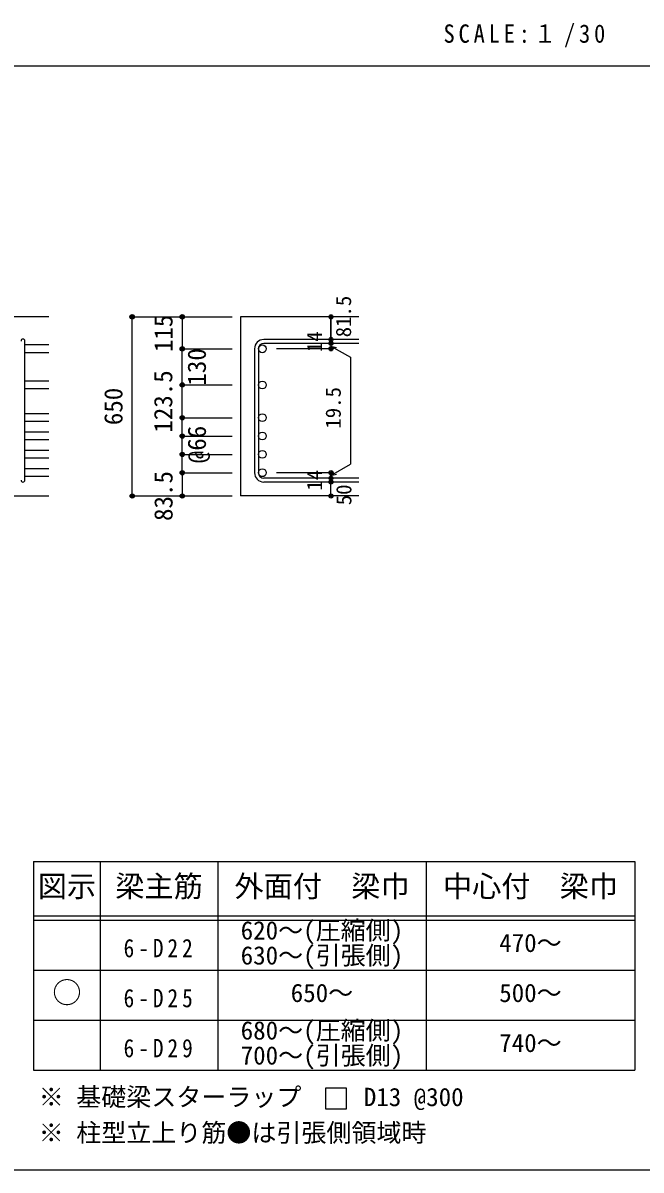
# Model space of a CAD drawing. Units: millimetres at full size, sheet at 1:30, with parts at other scales. Extents: x -5973 to 5954, y -4195 to 4201.
# Drawn here: x 1409 to 3633, y -4195 to -67 of the extents above; entities that cross this region are included whole.
import ezdxf
from ezdxf.enums import TextEntityAlignment as Align

# ---------------------------------------------------------------- set-up
doc = ezdxf.new("R2010")
doc.units = ezdxf.units.MM
doc.header["$LTSCALE"] = 30
doc.header["$PDMODE"] = 32
doc.header["$PDSIZE"] = 15
for name, color, linetype in [('0-1', 2, 'Continuous'), ('0-5', 7, 'Continuous'), ('0-6', 7, 'Continuous'), ('0-D', 4, 'Continuous'), ('6-7_文字', 7, 'Continuous'), ('6-E_枠', 7, 'Continuous'), ('F-0_枠', 6, 'Continuous')]:
    doc.layers.add(name, color=color, linetype=linetype)
doc.styles.add('ＭＳ ゴシック', font='')
doc.styles.get('ＭＳ ゴシック').set_extended_font_data('MS Gothic')

msp = doc.modelspace()

# ---------------------------------------------------------------- linework, layer by layer
at = {"layer": '0-1'}
for p, q in [((1502.44, -1124.89), (2.44, -1124.89)), ((2617.44, -1124.89), (2192.44, -1124.89)), ((2192.44, -1124.89), (2192.44, -1769.39)), ((1102.44, -1769.39), (1502.44, -1769.39)), ((2617.44, -1769.39), (2192.44, -1769.39))]:
    msp.add_line(p, q, dxfattribs=at)
at = {"layer": '0-5'}
for p, q in [((1502.44, -1225.82), (1416.44, -1225.82)), ((1502.44, -1253.82), (1416.44, -1253.82)), ((1502.44, -1355.82), (1416.44, -1355.82)), ((1502.44, -1383.82), (1416.44, -1383.82)), ((1502.44, -1473.89), (1416.44, -1473.89)), ((1502.44, -1501.89), (1416.44, -1501.89)), ((1502.44, -1539.89), (1416.44, -1539.89)), ((1502.44, -1567.89), (1416.44, -1567.89)), ((1502.44, -1605.89), (1416.44, -1605.89)), ((1502.44, -1633.89), (1416.44, -1633.89)), ((1502.44, -1671.89), (1416.44, -1671.89)), ((1502.44, -1699.89), (1416.44, -1699.89))]:
    msp.add_line(p, q, dxfattribs=at)
at = {"layer": '0-5', "color": 3}
for centre in [(2270.44, -1239.82), (2270.44, -1369.82), (2270.44, -1487.89), (2270.44, -1553.89), (2270.44, -1619.89), (2270.44, -1685.89)]:
    msp.add_circle(centre, 14, dxfattribs=at)
at = {"layer": '0-6'}
for p, q in [((1416.44, -1712.39), (1416.44, -1211.82)), ((2617.44, -1206.32), (2275.94, -1206.32)), ((2617.44, -1220.32), (2275.94, -1220.32)), ((2242.44, -1239.82), (2242.44, -1685.89)), ((2256.44, -1239.82), (2256.44, -1685.89)), ((2617.44, -1705.39), (2275.94, -1705.39)), ((2617.44, -1719.39), (2275.94, -1719.39))]:
    msp.add_line(p, q, dxfattribs=at)
for centre, radius, start, end in [((1409.44, -1211.82), 7, 0, 180), ((2275.94, -1239.82), 33.5, 90, 180), ((2275.94, -1239.82), 19.5, 90, 180), ((2275.94, -1685.89), 33.5, 180, 270), ((2275.94, -1685.89), 19.5, 180, 270), ((1409.44, -1712.39), 7, 180, 0)]:
    msp.add_arc(centre, radius, start, end, dxfattribs=at)
at = {"layer": '0-D'}
for p, q in [((1802.44, -1124.89), (1982.44, -1124.89)), ((1802.44, -1124.89), (1982.44, -1124.89)), ((1802.44, -1769.39), (1802.44, -1124.89)), ((1982.44, -1124.89), (2162.44, -1124.89)), ((1982.44, -1124.89), (2162.44, -1124.89)), ((1982.44, -1124.89), (1982.44, -1239.82)), ((2517.44, -1220.32), (2517.44, -1206.32)), ((2517.44, -1220.32), (2517.44, -1239.82)), ((2517.44, -1230.07), (2536.76, -1235.25)), ((2517.44, -1230.07), (2587.5, -1270.52)), ((1982.44, -1239.82), (2162.44, -1239.82)), ((1982.44, -1239.82), (2162.44, -1239.82)), ((1982.44, -1404.61), (1982.44, -1239.82)), ((2517.44, -1239.82), (2321.35, -1239.82)), ((2587.5, -1270.52), (2587.5, -1655.2)), ((1982.44, -1369.82), (2162.44, -1369.82)), ((1982.44, -1685.89), (1982.44, -1404.61)), ((1982.44, -1487.89), (2162.44, -1487.89)), ((1982.44, -1553.89), (2162.44, -1553.89)), ((1982.44, -1619.89), (2162.44, -1619.89)), ((1982.44, -1685.89), (2162.44, -1685.89)), ((1982.44, -1685.89), (1982.44, -1769.39)), ((2517.44, -1685.89), (2321.35, -1685.89)), ((2517.44, -1695.64), (2587.5, -1655.2)), ((2517.44, -1705.39), (2517.44, -1685.89)), ((2517.44, -1695.64), (2536.76, -1690.47)), ((2517.44, -1719.39), (2517.44, -1705.39)), ((2517.44, -1769.39), (2517.44, -1719.39)), ((1802.44, -1769.39), (1982.44, -1769.39)), ((1982.44, -1769.39), (2162.44, -1769.39))]:
    msp.add_line(p, q, dxfattribs=at)
msp.add_lwpolyline([(2517.44, -1124.89), (2517.44, -1206.32), (2517.44, -1124.89)], dxfattribs=at)
for centre, radius in [((1802.44, -1124.89), 8), ((1802.44, -1124.89), 7.2), ((1802.44, -1124.89), 6.4), ((1802.44, -1124.89), 5.6), ((1802.44, -1124.89), 4.8), ((1802.44, -1124.89), 4), ((1802.44, -1124.89), 3.2), ((1802.44, -1124.89), 2.4), ((1802.44, -1124.89), 1.6), ((1802.44, -1124.89), 0.8), ((1982.44, -1124.89), 8), ((1982.44, -1124.89), 7.2), ((1982.44, -1124.89), 6.4), ((1982.44, -1124.89), 5.6), ((1982.44, -1124.89), 4.8), ((1982.44, -1124.89), 4), ((1982.44, -1124.89), 3.2), ((1982.44, -1124.89), 2.4), ((1982.44, -1124.89), 1.6), ((1982.44, -1124.89), 0.8), ((2517.44, -1124.89), 4), ((2517.44, -1124.89), 3.6), ((2517.44, -1124.89), 3.2), ((2517.44, -1124.89), 2.8), ((2517.44, -1124.89), 2.4), ((2517.44, -1124.89), 2), ((2517.44, -1124.89), 1.6), ((2517.44, -1124.89), 1.2), ((2517.44, -1124.89), 0.8), ((2517.44, -1124.89), 0.4), ((1982.44, -1239.82), 8), ((1982.44, -1239.82), 7.2), ((1982.44, -1239.82), 6.4), ((1982.44, -1239.82), 5.6), ((1982.44, -1239.82), 4.8), ((1982.44, -1239.82), 4), ((1982.44, -1239.82), 3.2), ((1982.44, -1239.82), 2.4), ((1982.44, -1239.82), 1.6), ((2517.44, -1206.32), 4), ((2517.44, -1220.32), 4), ((2517.44, -1239.82), 4), ((2517.44, -1206.32), 3.6), ((2517.44, -1220.32), 3.6), ((2517.44, -1239.82), 3.6), ((2517.44, -1206.32), 3.2), ((2517.44, -1220.32), 3.2), ((2517.44, -1239.82), 3.2), ((2517.44, -1206.32), 2.8), ((2517.44, -1220.32), 2.8), ((2517.44, -1239.82), 2.8), ((2517.44, -1206.32), 2.4), ((2517.44, -1220.32), 2.4), ((2517.44, -1239.82), 2.4), ((2517.44, -1206.32), 2), ((2517.44, -1220.32), 2), ((2517.44, -1239.82), 2), ((2517.44, -1206.32), 1.6), ((2517.44, -1220.32), 1.6), ((2517.44, -1239.82), 1.6), ((2517.44, -1206.32), 1.2), ((2517.44, -1220.32), 1.2), ((2517.44, -1206.32), 0.8), ((2517.44, -1220.32), 0.8), ((2517.44, -1206.32), 0.4), ((2517.44, -1220.32), 0.4), ((1982.44, -1239.82), 0.8), ((2517.44, -1239.82), 1.2), ((2517.44, -1239.82), 0.8), ((2517.44, -1239.82), 0.4), ((1982.44, -1369.82), 8), ((1982.44, -1369.82), 7.2), ((1982.44, -1369.82), 6.4), ((1982.44, -1369.82), 5.6), ((1982.44, -1369.82), 4.8), ((1982.44, -1369.82), 4), ((1982.44, -1369.82), 3.2), ((1982.44, -1369.82), 2.4), ((1982.44, -1369.82), 1.6), ((1982.44, -1369.82), 0.8), ((1982.44, -1487.89), 8), ((1982.44, -1487.89), 7.2), ((1982.44, -1487.89), 6.4), ((1982.44, -1487.89), 5.6), ((1982.44, -1487.89), 4.8), ((1982.44, -1487.89), 4), ((1982.44, -1487.89), 3.2), ((1982.44, -1487.89), 2.4), ((1982.44, -1487.89), 1.6), ((1982.44, -1487.89), 0.8), ((1982.44, -1553.89), 8), ((1982.44, -1553.89), 7.2), ((1982.44, -1553.89), 6.4), ((1982.44, -1553.89), 5.6), ((1982.44, -1553.89), 4.8), ((1982.44, -1553.89), 4), ((1982.44, -1553.89), 3.2), ((1982.44, -1553.89), 2.4), ((1982.44, -1553.89), 1.6), ((1982.44, -1553.89), 0.8), ((1982.44, -1619.89), 8), ((1982.44, -1619.89), 7.2), ((1982.44, -1619.89), 6.4), ((1982.44, -1619.89), 5.6), ((1982.44, -1619.89), 4.8), ((1982.44, -1619.89), 4), ((1982.44, -1619.89), 3.2), ((1982.44, -1619.89), 2.4), ((1982.44, -1619.89), 1.6), ((1982.44, -1619.89), 0.8), ((1982.44, -1685.89), 8), ((1982.44, -1685.89), 7.2), ((1982.44, -1685.89), 6.4), ((1982.44, -1685.89), 5.6), ((1982.44, -1685.89), 4.8), ((1982.44, -1685.89), 4), ((1982.44, -1685.89), 3.2), ((1982.44, -1685.89), 2.4), ((1982.44, -1685.89), 1.6), ((1982.44, -1685.89), 0.8), ((2517.44, -1685.89), 4), ((2517.44, -1685.89), 3.6), ((2517.44, -1685.89), 3.2), ((2517.44, -1685.89), 2.8), ((2517.44, -1685.89), 2.4), ((2517.44, -1685.89), 2), ((2517.44, -1685.89), 1.6), ((2517.44, -1685.89), 1.2), ((2517.44, -1685.89), 0.8), ((2517.44, -1685.89), 0.4), ((2517.44, -1705.39), 4), ((2517.44, -1719.39), 4), ((2517.44, -1705.39), 3.6), ((2517.44, -1719.39), 3.6), ((2517.44, -1705.39), 3.2), ((2517.44, -1719.39), 3.2), ((2517.44, -1705.39), 2.8), ((2517.44, -1719.39), 2.8), ((2517.44, -1705.39), 2.4), ((2517.44, -1719.39), 2.4), ((2517.44, -1705.39), 2), ((2517.44, -1719.39), 2), ((2517.44, -1705.39), 1.6), ((2517.44, -1719.39), 1.6), ((2517.44, -1705.39), 1.2), ((2517.44, -1719.39), 1.2), ((2517.44, -1705.39), 0.8), ((2517.44, -1719.39), 0.8), ((2517.44, -1705.39), 0.4), ((2517.44, -1719.39), 0.4), ((1802.44, -1769.39), 7.2), ((1802.44, -1769.39), 6.4), ((1802.44, -1769.39), 5.6), ((1802.44, -1769.39), 4.8), ((1802.44, -1769.39), 4), ((1802.44, -1769.39), 3.2), ((1802.44, -1769.39), 2.4), ((1802.44, -1769.39), 1.6), ((1802.44, -1769.39), 0.8), ((1982.44, -1769.39), 7.2), ((1982.44, -1769.39), 6.4), ((1982.44, -1769.39), 5.6), ((1982.44, -1769.39), 4.8), ((1982.44, -1769.39), 4), ((1982.44, -1769.39), 3.2), ((1982.44, -1769.39), 2.4), ((1982.44, -1769.39), 1.6), ((1982.44, -1769.39), 0.8), ((2517.44, -1769.39), 4), ((2517.44, -1769.39), 3.6), ((2517.44, -1769.39), 3.2), ((2517.44, -1769.39), 2.8), ((2517.44, -1769.39), 2.4), ((2517.44, -1769.39), 2), ((2517.44, -1769.39), 1.6), ((2517.44, -1769.39), 1.2), ((2517.44, -1769.39), 0.8), ((2517.44, -1769.39), 0.4)]:
    msp.add_circle(centre, radius, dxfattribs=at)
at = {"layer": '0-D', "color": 7}
for p in [(1802.44, -1124.89), (1802.44, -1124.89), (1982.44, -1124.89), (2517.44, -1124.89), (1982.44, -1239.82), (2517.44, -1206.32), (2517.44, -1220.32), (2517.44, -1239.82), (1982.44, -1369.82), (1982.44, -1487.89), (1982.44, -1553.89), (1982.44, -1619.89), (1982.44, -1685.89), (2517.44, -1685.89), (2517.44, -1685.89), (2517.44, -1705.39), (2517.44, -1719.39), (1802.44, -1769.39), (1802.44, -1769.39), (1982.44, -1769.39), (2517.44, -1769.39)]:
    msp.add_point(p, dxfattribs=at)
at = {"layer": '6-7_文字'}
msp.add_lwpolyline([(2497.82, -3975.37), (2572.82, -3975.37), (2572.82, -3900.37), (2497.82, -3900.37)], close=True, dxfattribs=at)
at = {"layer": '6-E_枠', "color": 3}
for p, q in [((1447.71, -3085.43), (1447.71, -3835.43)), ((1447.71, -3085.43), (3610.24, -3085.43)), ((3610.24, -3085.43), (3610.24, -3835.43)), ((1447.71, -3835.43), (3610.24, -3835.43))]:
    msp.add_line(p, q, dxfattribs=at)
at = {"layer": '6-E_枠'}
for p, q in [((1687.71, -3085.43), (1687.71, -3835.43)), ((2110.24, -3085.43), (2110.24, -3835.43)), ((2860.24, -3085.43), (2860.24, -3835.43)), ((1447.71, -3280.43), (3610.24, -3280.43)), ((1447.71, -3295.43), (3610.24, -3295.43)), ((1447.71, -3475.43), (3610.24, -3475.43)), ((1447.71, -3655.43), (3610.24, -3655.43))]:
    msp.add_line(p, q, dxfattribs=at)
at = {"layer": 'F-0_枠', "color": 2}
msp.add_line((-5972.88, -222.05), (3723.6, -222.05), dxfattribs=at)
at = {"layer": 'F-0_枠'}
msp.add_line((5954.1, -4195.24), (-5972.88, -4195.24), dxfattribs=at)

# ---------------------------------------------------------------- texts
at = {"layer": '0-D', "style": 'ＭＳ ゴシック'}
for s, height, p in [('81.5', 54.99, (2606.33, -1198.49)), ('115', 65.98, (1967.39, -1251.75)), ('14', 54.99, (2502.21, -1251.76)), ('130', 65.98, (2087.3, -1372.38)), ('123.5', 65.98, (1966.43, -1541.7)), ('650', 65.98, (1787.44, -1514.64)), ('19.5', 54.99, (2569.34, -1527.06)), ('@66', 65.98, (2087.58, -1651.49)), ('83.5', 65.98, (1967.44, -1859.39)), ('14', 54.99, (2502.18, -1750.07)), ('50', 54.99, (2607.44, -1802.89))]:
    msp.add_text(s, height=height, rotation=90, dxfattribs=at).set_placement(p, align=Align.BOTTOM_LEFT)
at = {"layer": '6-7_文字', "color": 2, "style": 'ＭＳ ゴシック'}
for s, p in [('図示', (1462.71, -3235.43)), ('梁主筋', (1741.48, -3235.43)), ('外面付\u3000梁巾', (2170.24, -3235.43)), ('中心付\u3000梁巾', (2920.24, -3235.43)), ('○', (1515.21, -3617.93))]:
    msp.add_text(s, height=76.98, dxfattribs=at).set_placement(p, align=Align.BOTTOM_LEFT)
at = {"layer": '6-7_文字', "style": 'ＭＳ ゴシック'}
for s, p in [('620～(圧縮側)', (2192.74, -3385.43)), ('630～(引張側)', (2192.74, -3475.43)), ('470～', (3122.74, -3430.43)), ('650～', (2372.74, -3610.43)), ('500～', (3122.74, -3610.43)), ('680～(圧縮側)', (2192.74, -3745.43)), ('740～', (3122.74, -3790.43)), ('700～(引張側)', (2192.74, -3835.43)), ('※ 基礎梁スターラップ     D13 @300', (1466.27, -3985.01)), ('※ 柱型立上り筋●は引張側領域時', (1466.27, -4113.51))]:
    msp.add_text(s, height=65.98, dxfattribs=at).set_placement(p, align=Align.BOTTOM_LEFT)
at = {"layer": '6-7_文字', "color": 2, "insert": (2922.26, -154.55), "char_height": 65.98, "attachment_point": 7, "style": 'ＭＳ ゴシック'}
msp.add_mtext('\\T1.34;\\W0.9;SCALE:１/30', dxfattribs=at)
at = {"layer": '6-7_文字', "char_height": 65.98, "attachment_point": 7, "style": 'ＭＳ ゴシック'}
for s, insert in [('\\T1.38;\\W0.85;6-D22', (1771.48, -3430.43)), ('\\T1.38;\\W0.85;6-D25', (1771.48, -3610.43)), ('\\T1.38;\\W0.85;6-D29', (1771.48, -3790.43))]:
    msp.add_mtext(s, dxfattribs=dict(at, insert=insert))

doc.saveas('drawing.dxf')
